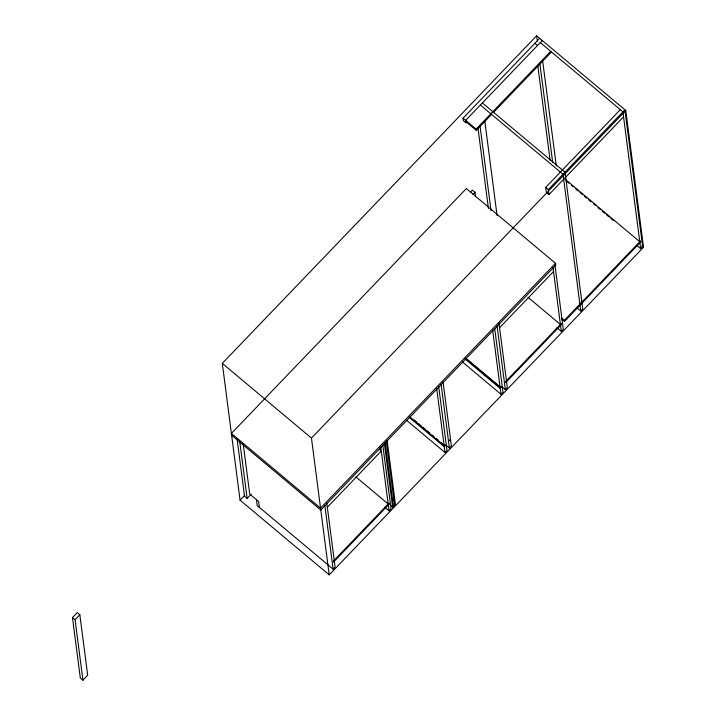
<?xml version="1.0" encoding="UTF-8"?>
<svg xmlns="http://www.w3.org/2000/svg" width="716" height="716" viewBox="0 0 716 716"><rect width="100%" height="100%" fill="white"/><g stroke="black" fill="none" stroke-linecap="round" stroke-linejoin="round"><path stroke-width="1.07" d="M222.3 363.37L536.615 35.8L625.766 110.515L643.532 247.289L329.217 574.858L240.066 500.153L222.3 363.37L311.451 438.085L329.217 574.858M542.272 40.535L465.677 120.36L466 122.866L463.386 120.682L463.064 118.176L539.658 38.351M491.659 114.327L476.274 130.357L476.113 129.113L550.72 51.355L550.881 52.608L493.199 112.725M470.367 192.237L472.408 190.107L475.012 192.3L475.585 196.694M472.972 194.421L475.012 192.3M72.468 617.55L77.23 612.583L79.843 614.775L87.692 675.233L82.931 680.2L80.326 678.016L72.468 617.55L75.082 619.734L82.931 680.2M75.082 619.734L79.843 614.775M240.066 500.153L244.711 495.311M237.103 439.087L244.523 496.251L247.136 498.443L251.218 494.183M623.564 116.851L548.957 194.609L546.344 192.425L545.69 187.422L620.307 109.664M548.957 194.609L548.304 189.606L624.898 109.781L642.664 246.564L640.677 248.631L637.249 245.758M311.451 438.085L625.766 110.515M555.491 263.291L320.553 508.145L231.402 433.431L466.34 188.576L555.491 263.291L555.741 265.162L320.795 510.016L231.644 435.301M327.319 507.259L380.5 451.841L379.856 446.838M499.562 327.758L553.531 271.507M410.053 417.097L444.135 445.656L444.922 444.824L445.057 445.871L444.269 446.695L445.021 452.53L447.008 450.462L438.729 386.721M465.176 358.152L500.099 387.419L500.896 386.595L501.03 387.633L500.233 388.466L500.994 394.301L502.981 392.234L494.702 328.483M564.512 321.377L564.378 320.329L640.578 240.916L640.713 241.963L564.512 321.377L561.962 319.229M389.101 504.189L333.54 562.087L333.405 561.049L388.967 503.142L389.101 504.189L387.392 502.748M256.462 499.732L257.223 505.577L333.11 569.166L335.097 567.099L334.336 561.263M384.778 507.259L389.065 510.848L391.052 508.781L382.774 445.039M390.927 505.693L392.637 507.125L395.42 504.234L394.659 498.399L393.075 500.054L392.932 499.007L394.525 497.352L387.141 440.483M445.961 445.11L449.388 447.983L451.375 445.916L450.615 440.08L449.827 440.904L449.684 439.866L450.48 439.033L443.097 382.165M501.916 386.792L505.344 389.665L507.331 387.598L498.909 322.755M557.021 327.758L561.308 331.347L563.286 329.279L555.007 265.538M576.505 307.45L580.783 311.039L582.77 308.972L582.01 303.137M540.285 42.602L622.911 111.848L639.782 241.748L565.676 179.644M534.897 43.318L537.501 45.502M482.378 102.952L565.005 172.198L581.875 302.098M480.391 105.019L563.027 174.265L580.783 311.039M567.063 181.73L568.773 183.171M571.35 185.328L573.06 186.76M575.637 188.917L578.206 191.074M579.915 192.506L582.493 194.662M584.202 196.103L586.78 198.251M588.489 199.692L591.058 201.849M593.636 203.997L595.345 205.438M597.923 207.595L600.491 209.752M602.201 211.184L604.778 213.341M606.488 214.773L609.065 216.93M610.775 218.371L613.343 220.519M641.813 245.856L643.532 247.289M463.064 118.176L476.113 129.113M545.69 187.422L548.304 189.606M465.839 121.613L476.274 130.357M561.827 318.19L564.378 320.329M528.041 297.337L560.413 324.464L553.012 267.507M465.883 358.188L501.03 387.633M465.096 359.011L500.233 388.466M462.42 361.974L500.994 394.301M414.206 420.006L416.775 422.163M418.493 423.603L421.062 425.752M422.771 427.192L425.349 429.349M427.058 430.781L429.636 432.938M432.204 435.095L433.914 436.527M436.491 438.684L438.201 440.125M440.779 442.273L442.488 443.714M409.122 417.249L444.269 446.695M406.455 420.211L445.021 452.53M355.807 476.847L388.17 503.975M639.916 242.787L640.677 248.631M581.088 302.922L581.222 303.969M542.567 60.216L556.296 165.897M536.615 35.8L537.331 41.313M539.801 63.151L552.698 162.451M537.761 65.38L550.085 160.268M560.547 325.512L561.308 331.347M484.759 120.727L497.083 215.614M480.141 126.795L491.033 210.647M477.957 127.913L488.419 208.454M497.065 325.923L505.344 389.665M492.715 330.55L500.099 387.419M441.11 384.241L449.388 447.983M436.742 388.779L444.135 445.656M386.345 441.307L394.623 505.057M385.154 442.56L393.433 506.302M384.358 443.383L392.637 507.125M380.644 446.005L389.065 510.848M326.8 503.258L334.202 560.216M324.831 505.424L333.11 569.166M259.398 507.393L258.637 501.558L249.723 494.085L243.198 443.822M239.708 441.271L247.136 498.443M561.201 323.641L505.648 381.547L505.782 382.586L561.344 324.679L561.201 323.641"/></g></svg>
